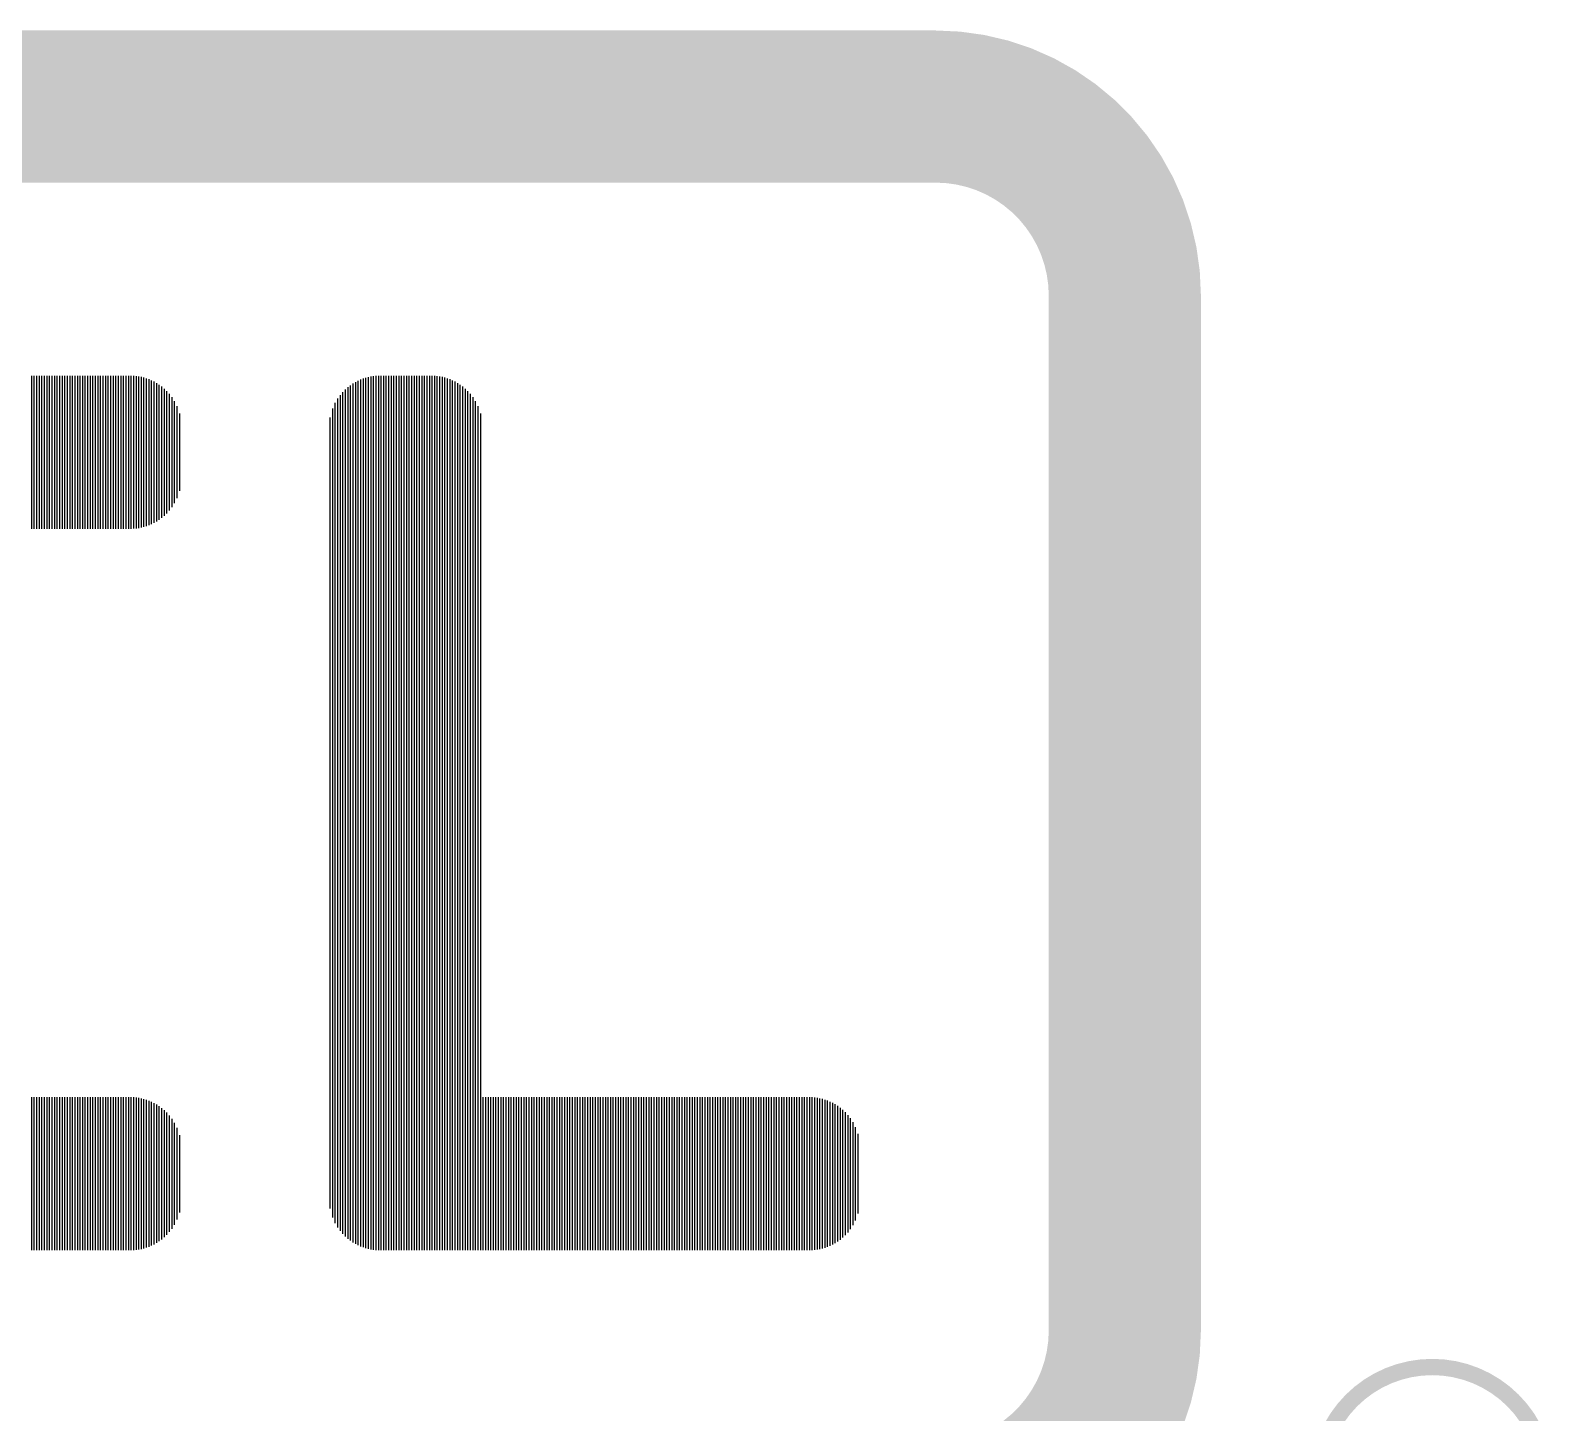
# Model space of a CAD drawing. Extents: x 1.8 to 21.6, y 5.9 to 11.2.
# Drawn here: x 13.376 to 14.077, y 7.622 to 8.258 of the extents above; entities that cross this region are included whole.
import ezdxf

# ---------------------------------------------------------------- set-up
doc = ezdxf.new("R2010")
doc.units = 0
doc.header["$LTSCALE"] = 1.21
doc.header["$MEASUREMENT"] = 0
doc.layers.get('0').update_dxf_attribs({"linetype": 'CONTINUOUS'})

msp = doc.modelspace()

# ---------------------------------------------------------------- linework, layer by layer
at = {"linetype": 'CONTINUOUS'}
for p, q in [((13.37687, 8.0288), (13.37687, 8.09921)), ((13.37804, 8.0288), (13.37804, 8.09921)), ((13.37921, 8.0288), (13.37921, 8.09921)), ((13.38039, 8.0288), (13.38039, 8.09921)), ((13.38156, 8.0288), (13.38156, 8.09921)), ((13.38273, 8.0288), (13.38273, 8.09921)), ((13.38391, 8.0288), (13.38391, 8.09921)), ((13.38508, 8.0288), (13.38508, 8.09921)), ((13.38625, 8.0288), (13.38625, 8.09921)), ((13.38743, 8.0288), (13.38743, 8.09921)), ((13.3886, 8.0288), (13.3886, 8.09921)), ((13.38977, 8.0288), (13.38977, 8.09921)), ((13.39095, 8.0288), (13.39095, 8.09921)), ((13.39212, 8.0288), (13.39212, 8.09921)), ((13.39329, 8.0288), (13.39329, 8.09921)), ((13.39447, 8.0288), (13.39447, 8.09921)), ((13.39564, 8.0288), (13.39564, 8.09921)), ((13.39681, 8.0288), (13.39681, 8.09921)), ((13.39799, 8.0288), (13.39799, 8.09921)), ((13.39916, 8.0288), (13.39916, 8.09921)), ((13.40034, 8.0288), (13.40034, 8.09921)), ((13.40151, 8.0288), (13.40151, 8.09921)), ((13.40268, 8.0288), (13.40268, 8.09921)), ((13.40386, 8.0288), (13.40386, 8.09921)), ((13.40503, 8.0288), (13.40503, 8.09921)), ((13.4062, 8.0288), (13.4062, 8.09921)), ((13.40738, 8.0288), (13.40738, 8.09921)), ((13.40855, 8.0288), (13.40855, 8.09921)), ((13.40972, 8.0288), (13.40972, 8.09921)), ((13.4109, 8.0288), (13.4109, 8.09921)), ((13.41207, 8.0288), (13.41207, 8.09921)), ((13.41324, 8.0288), (13.41324, 8.09921)), ((13.41442, 8.0288), (13.41442, 8.09921)), ((13.41559, 8.0288), (13.41559, 8.09921)), ((13.41676, 8.0288), (13.41676, 8.09921)), ((13.41794, 8.0288), (13.41794, 8.09921)), ((13.41911, 8.0288), (13.41911, 8.09921)), ((13.42028, 8.0288), (13.42028, 8.09921)), ((13.42146, 8.0288), (13.42146, 8.09921)), ((13.42263, 8.02881), (13.42263, 8.09921)), ((13.4238, 8.02886), (13.4238, 8.09916)), ((13.42498, 8.02896), (13.42498, 8.09905)), ((13.42615, 8.02913), (13.42615, 8.09888)), ((13.42732, 8.02936), (13.42732, 8.09865)), ((13.4285, 8.02965), (13.4285, 8.09836)), ((13.42967, 8.03001), (13.42967, 8.09801)), ((13.52941, 7.69824), (13.52941, 8.09787)), ((13.53059, 7.69786), (13.53059, 8.09825)), ((13.53176, 7.69754), (13.53176, 8.09856)), ((13.53293, 7.69729), (13.53293, 8.09881)), ((13.53411, 7.69711), (13.53411, 8.099)), ((13.53528, 7.69698), (13.53528, 8.09913)), ((13.53646, 7.69691), (13.53646, 8.0992)), ((13.53763, 7.6969), (13.53763, 8.09921)), ((13.5388, 7.6969), (13.5388, 8.09921)), ((13.53998, 7.6969), (13.53998, 8.09921)), ((13.54115, 7.6969), (13.54115, 8.09921)), ((13.54232, 7.6969), (13.54232, 8.09921)), ((13.5435, 7.6969), (13.5435, 8.09921)), ((13.54467, 7.6969), (13.54467, 8.09921)), ((13.54584, 7.6969), (13.54584, 8.09921)), ((13.54702, 7.6969), (13.54702, 8.09921)), ((13.54819, 7.6969), (13.54819, 8.09921)), ((13.54936, 7.6969), (13.54936, 8.09921)), ((13.55054, 7.6969), (13.55054, 8.09921)), ((13.55171, 7.6969), (13.55171, 8.09921)), ((13.55288, 7.6969), (13.55288, 8.09921)), ((13.55406, 7.6969), (13.55406, 8.09921)), ((13.55523, 7.6969), (13.55523, 8.09921)), ((13.5564, 7.6969), (13.5564, 8.09921)), ((13.55758, 7.6969), (13.55758, 8.09921)), ((13.55875, 7.6969), (13.55875, 8.09921)), ((13.55992, 7.6969), (13.55992, 8.09921)), ((13.5611, 7.6969), (13.5611, 8.09921)), ((13.56227, 7.6969), (13.56227, 8.09916)), ((13.56344, 7.6969), (13.56344, 8.09905)), ((13.56462, 7.6969), (13.56462, 8.09888)), ((13.56579, 7.6969), (13.56579, 8.09865)), ((13.56696, 7.6969), (13.56696, 8.09836)), ((13.56814, 7.6969), (13.56814, 8.098)), ((13.43084, 8.03044), (13.43084, 8.09758)), ((13.43202, 8.03094), (13.43202, 8.09708)), ((13.43319, 8.03151), (13.43319, 8.0965)), ((13.43437, 8.03217), (13.43437, 8.09584)), ((13.43554, 8.03293), (13.43554, 8.09508)), ((13.43671, 8.03379), (13.43671, 8.09422)), ((13.43789, 8.03477), (13.43789, 8.09324)), ((13.43906, 8.0359), (13.43906, 8.09212)), ((13.44023, 8.0372), (13.44023, 8.09082)), ((13.52003, 7.70442), (13.52003, 8.09169)), ((13.5212, 7.70324), (13.5212, 8.09287)), ((13.52237, 7.70221), (13.52237, 8.0939)), ((13.52355, 7.70131), (13.52355, 8.0948)), ((13.52472, 7.70052), (13.52472, 8.09559)), ((13.52589, 7.69982), (13.52589, 8.09628)), ((13.52707, 7.69922), (13.52707, 8.09689)), ((13.52824, 7.69869), (13.52824, 8.09741)), ((13.56931, 7.6969), (13.56931, 8.09758)), ((13.57049, 7.6969), (13.57049, 8.09708)), ((13.57166, 7.6969), (13.57166, 8.0965)), ((13.57283, 7.6969), (13.57283, 8.09584)), ((13.57401, 7.6969), (13.57401, 8.09508)), ((13.57518, 7.6969), (13.57518, 8.09422)), ((13.57635, 7.6969), (13.57635, 8.09324)), ((13.57753, 7.6969), (13.57753, 8.09212)), ((13.5787, 7.6969), (13.5787, 8.09082)), ((13.44141, 8.03872), (13.44141, 8.0893)), ((13.44258, 8.04055), (13.44258, 8.08746)), ((13.44375, 8.04288), (13.44375, 8.08514)), ((13.51533, 7.71196), (13.51533, 8.08415)), ((13.51651, 7.70938), (13.51651, 8.08673)), ((13.51768, 7.7074), (13.51768, 8.0887)), ((13.51885, 7.70579), (13.51885, 8.09032)), ((13.57987, 7.6969), (13.57987, 8.0893)), ((13.58105, 7.6969), (13.58105, 8.08746)), ((13.58222, 7.6969), (13.58222, 8.08514)), ((13.44493, 8.04623), (13.44493, 8.08178)), ((13.51416, 7.71614), (13.51416, 8.07996)), ((13.58339, 7.6969), (13.58339, 8.08178)), ((13.37687, 7.6969), (13.37687, 7.7673)), ((13.37804, 7.6969), (13.37804, 7.7673)), ((13.37921, 7.6969), (13.37921, 7.7673)), ((13.38039, 7.6969), (13.38039, 7.7673)), ((13.38156, 7.6969), (13.38156, 7.7673)), ((13.38273, 7.6969), (13.38273, 7.7673)), ((13.38391, 7.6969), (13.38391, 7.7673)), ((13.38508, 7.6969), (13.38508, 7.7673)), ((13.38625, 7.6969), (13.38625, 7.7673)), ((13.38743, 7.6969), (13.38743, 7.7673)), ((13.3886, 7.6969), (13.3886, 7.7673)), ((13.38977, 7.6969), (13.38977, 7.7673)), ((13.39095, 7.6969), (13.39095, 7.7673)), ((13.39212, 7.6969), (13.39212, 7.7673)), ((13.39329, 7.6969), (13.39329, 7.7673)), ((13.39447, 7.6969), (13.39447, 7.7673)), ((13.39564, 7.6969), (13.39564, 7.7673)), ((13.39681, 7.6969), (13.39681, 7.7673)), ((13.39799, 7.6969), (13.39799, 7.7673)), ((13.39916, 7.6969), (13.39916, 7.7673)), ((13.40034, 7.6969), (13.40034, 7.7673)), ((13.40151, 7.6969), (13.40151, 7.7673)), ((13.40268, 7.6969), (13.40268, 7.7673)), ((13.40386, 7.6969), (13.40386, 7.7673)), ((13.40503, 7.6969), (13.40503, 7.7673)), ((13.4062, 7.6969), (13.4062, 7.7673)), ((13.40738, 7.6969), (13.40738, 7.7673)), ((13.40855, 7.6969), (13.40855, 7.7673)), ((13.40972, 7.6969), (13.40972, 7.7673)), ((13.4109, 7.6969), (13.4109, 7.7673)), ((13.41207, 7.6969), (13.41207, 7.7673)), ((13.41324, 7.6969), (13.41324, 7.7673)), ((13.41442, 7.6969), (13.41442, 7.7673)), ((13.41559, 7.6969), (13.41559, 7.7673)), ((13.41676, 7.6969), (13.41676, 7.7673)), ((13.41794, 7.6969), (13.41794, 7.7673)), ((13.41911, 7.6969), (13.41911, 7.7673)), ((13.42028, 7.6969), (13.42028, 7.7673)), ((13.42146, 7.6969), (13.42146, 7.7673)), ((13.42263, 7.6969), (13.42263, 7.7673)), ((13.4238, 7.69695), (13.4238, 7.76725)), ((13.42498, 7.69705), (13.42498, 7.76714)), ((13.42615, 7.69722), (13.42615, 7.76697)), ((13.42732, 7.69745), (13.42732, 7.76675)), ((13.4285, 7.69774), (13.4285, 7.76645)), ((13.42967, 7.6981), (13.42967, 7.7661)), ((13.43084, 7.69853), (13.43084, 7.76567)), ((13.43202, 7.69903), (13.43202, 7.76517)), ((13.43319, 7.6996), (13.43319, 7.76459)), ((13.43437, 7.70027), (13.43437, 7.76393)), ((13.43554, 7.70102), (13.43554, 7.76317)), ((13.43671, 7.70188), (13.43671, 7.76231)), ((13.43789, 7.70286), (13.43789, 7.76133)), ((13.58457, 7.6969), (13.58457, 7.7673)), ((13.58574, 7.6969), (13.58574, 7.7673)), ((13.58691, 7.6969), (13.58691, 7.7673)), ((13.58809, 7.6969), (13.58809, 7.7673)), ((13.58926, 7.6969), (13.58926, 7.7673)), ((13.59043, 7.6969), (13.59043, 7.7673)), ((13.59161, 7.6969), (13.59161, 7.7673)), ((13.59278, 7.6969), (13.59278, 7.7673)), ((13.59395, 7.6969), (13.59395, 7.7673)), ((13.59513, 7.6969), (13.59513, 7.7673)), ((13.5963, 7.6969), (13.5963, 7.7673)), ((13.59747, 7.6969), (13.59747, 7.7673)), ((13.59865, 7.6969), (13.59865, 7.7673)), ((13.59982, 7.6969), (13.59982, 7.7673)), ((13.601, 7.6969), (13.601, 7.7673)), ((13.60217, 7.6969), (13.60217, 7.7673)), ((13.60334, 7.6969), (13.60334, 7.7673)), ((13.60452, 7.6969), (13.60452, 7.7673)), ((13.60569, 7.6969), (13.60569, 7.7673)), ((13.60686, 7.6969), (13.60686, 7.7673)), ((13.60804, 7.6969), (13.60804, 7.7673)), ((13.60921, 7.6969), (13.60921, 7.7673)), ((13.61038, 7.6969), (13.61038, 7.7673)), ((13.61156, 7.6969), (13.61156, 7.7673)), ((13.61273, 7.6969), (13.61273, 7.7673)), ((13.6139, 7.6969), (13.6139, 7.7673)), ((13.61508, 7.6969), (13.61508, 7.7673)), ((13.61625, 7.6969), (13.61625, 7.7673)), ((13.61742, 7.6969), (13.61742, 7.7673)), ((13.6186, 7.6969), (13.6186, 7.7673)), ((13.61977, 7.6969), (13.61977, 7.7673)), ((13.62094, 7.6969), (13.62094, 7.7673)), ((13.62212, 7.6969), (13.62212, 7.7673)), ((13.62329, 7.6969), (13.62329, 7.7673)), ((13.62446, 7.6969), (13.62446, 7.7673)), ((13.62564, 7.6969), (13.62564, 7.7673)), ((13.62681, 7.6969), (13.62681, 7.7673)), ((13.62798, 7.6969), (13.62798, 7.7673)), ((13.62916, 7.6969), (13.62916, 7.7673)), ((13.63033, 7.6969), (13.63033, 7.7673)), ((13.6315, 7.6969), (13.6315, 7.7673)), ((13.63268, 7.6969), (13.63268, 7.7673)), ((13.63385, 7.6969), (13.63385, 7.7673)), ((13.63503, 7.6969), (13.63503, 7.7673)), ((13.6362, 7.6969), (13.6362, 7.7673)), ((13.63737, 7.6969), (13.63737, 7.7673)), ((13.63855, 7.6969), (13.63855, 7.7673)), ((13.63972, 7.6969), (13.63972, 7.7673)), ((13.64089, 7.6969), (13.64089, 7.7673)), ((13.64207, 7.6969), (13.64207, 7.7673)), ((13.64324, 7.6969), (13.64324, 7.7673)), ((13.64441, 7.6969), (13.64441, 7.7673)), ((13.64559, 7.6969), (13.64559, 7.7673)), ((13.64676, 7.6969), (13.64676, 7.7673)), ((13.64793, 7.6969), (13.64793, 7.7673)), ((13.64911, 7.6969), (13.64911, 7.7673)), ((13.65028, 7.6969), (13.65028, 7.7673)), ((13.65145, 7.6969), (13.65145, 7.7673)), ((13.65263, 7.6969), (13.65263, 7.7673)), ((13.6538, 7.6969), (13.6538, 7.7673)), ((13.65497, 7.6969), (13.65497, 7.7673)), ((13.65615, 7.6969), (13.65615, 7.7673)), ((13.65732, 7.6969), (13.65732, 7.7673)), ((13.65849, 7.6969), (13.65849, 7.7673)), ((13.65967, 7.6969), (13.65967, 7.7673)), ((13.66084, 7.6969), (13.66084, 7.7673)), ((13.66201, 7.6969), (13.66201, 7.7673)), ((13.66319, 7.6969), (13.66319, 7.7673)), ((13.66436, 7.6969), (13.66436, 7.7673)), ((13.66553, 7.6969), (13.66553, 7.7673)), ((13.66671, 7.6969), (13.66671, 7.7673)), ((13.66788, 7.6969), (13.66788, 7.7673)), ((13.66906, 7.6969), (13.66906, 7.7673)), ((13.67023, 7.6969), (13.67023, 7.7673)), ((13.6714, 7.6969), (13.6714, 7.7673)), ((13.67258, 7.6969), (13.67258, 7.7673)), ((13.67375, 7.6969), (13.67375, 7.7673)), ((13.67492, 7.6969), (13.67492, 7.7673)), ((13.6761, 7.6969), (13.6761, 7.7673)), ((13.67727, 7.6969), (13.67727, 7.7673)), ((13.67844, 7.6969), (13.67844, 7.7673)), ((13.67962, 7.6969), (13.67962, 7.7673)), ((13.68079, 7.6969), (13.68079, 7.7673)), ((13.68196, 7.6969), (13.68196, 7.7673)), ((13.68314, 7.6969), (13.68314, 7.7673)), ((13.68431, 7.6969), (13.68431, 7.7673)), ((13.68548, 7.6969), (13.68548, 7.7673)), ((13.68666, 7.6969), (13.68666, 7.7673)), ((13.68783, 7.6969), (13.68783, 7.7673)), ((13.689, 7.6969), (13.689, 7.7673)), ((13.69018, 7.6969), (13.69018, 7.7673)), ((13.69135, 7.6969), (13.69135, 7.7673)), ((13.69252, 7.6969), (13.69252, 7.7673)), ((13.6937, 7.6969), (13.6937, 7.7673)), ((13.69487, 7.6969), (13.69487, 7.7673)), ((13.69604, 7.6969), (13.69604, 7.7673)), ((13.69722, 7.6969), (13.69722, 7.7673)), ((13.69839, 7.6969), (13.69839, 7.7673)), ((13.69956, 7.6969), (13.69956, 7.7673)), ((13.70074, 7.6969), (13.70074, 7.7673)), ((13.70191, 7.6969), (13.70191, 7.7673)), ((13.70309, 7.6969), (13.70309, 7.7673)), ((13.70426, 7.6969), (13.70426, 7.7673)), ((13.70543, 7.6969), (13.70543, 7.7673)), ((13.70661, 7.6969), (13.70661, 7.7673)), ((13.70778, 7.6969), (13.70778, 7.7673)), ((13.70895, 7.6969), (13.70895, 7.7673)), ((13.71013, 7.6969), (13.71013, 7.7673)), ((13.7113, 7.6969), (13.7113, 7.7673)), ((13.71247, 7.6969), (13.71247, 7.7673)), ((13.71365, 7.6969), (13.71365, 7.7673)), ((13.71482, 7.6969), (13.71482, 7.7673)), ((13.71599, 7.6969), (13.71599, 7.7673)), ((13.71717, 7.6969), (13.71717, 7.7673)), ((13.71834, 7.6969), (13.71834, 7.7673)), ((13.71951, 7.6969), (13.71951, 7.7673)), ((13.72069, 7.6969), (13.72069, 7.7673)), ((13.72186, 7.6969), (13.72186, 7.7673)), ((13.72303, 7.6969), (13.72303, 7.7673)), ((13.72421, 7.6969), (13.72421, 7.7673)), ((13.72538, 7.6969), (13.72538, 7.7673)), ((13.72655, 7.6969), (13.72655, 7.7673)), ((13.72773, 7.6969), (13.72773, 7.7673)), ((13.7289, 7.6969), (13.7289, 7.7673)), ((13.73007, 7.6969), (13.73007, 7.7673)), ((13.73125, 7.6969), (13.73125, 7.7673)), ((13.73242, 7.6969), (13.73242, 7.7673)), ((13.73359, 7.6969), (13.73359, 7.7673)), ((13.73477, 7.6969), (13.73477, 7.7673)), ((13.73594, 7.69694), (13.73594, 7.76726)), ((13.73712, 7.69704), (13.73712, 7.76716)), ((13.73829, 7.6972), (13.73829, 7.767)), ((13.73946, 7.69742), (13.73946, 7.76678)), ((13.74064, 7.6977), (13.74064, 7.7665)), ((13.74181, 7.69805), (13.74181, 7.76615)), ((13.74298, 7.69846), (13.74298, 7.76573)), ((13.74416, 7.69895), (13.74416, 7.76524)), ((13.74533, 7.69952), (13.74533, 7.76468)), ((13.7465, 7.70017), (13.7465, 7.76403)), ((13.74768, 7.70091), (13.74768, 7.76328)), ((13.74885, 7.70176), (13.74885, 7.76244)), ((13.75002, 7.70272), (13.75002, 7.76147)), ((13.43906, 7.70399), (13.43906, 7.76021)), ((13.44023, 7.70529), (13.44023, 7.75891)), ((13.44141, 7.70681), (13.44141, 7.75739)), ((13.44258, 7.70864), (13.44258, 7.75555)), ((13.7512, 7.70383), (13.7512, 7.76037)), ((13.75237, 7.7051), (13.75237, 7.7591)), ((13.75354, 7.70658), (13.75354, 7.75761)), ((13.75472, 7.70837), (13.75472, 7.75583)), ((13.44375, 7.71097), (13.44375, 7.75323)), ((13.44493, 7.71432), (13.44493, 7.74987)), ((13.75589, 7.71061), (13.75589, 7.75359)), ((13.75706, 7.71375), (13.75706, 7.75044))]:
    msp.add_line(p, q, dxfattribs=at)
at = {"linetype": 'CONTINUOUS', "const_width": 0.07}
for points in [[(12.79672, 8.22305), (13.79272, 8.22305)], [(13.87972, 7.66005), (13.87972, 8.13605)]]:
    msp.add_lwpolyline(points, dxfattribs=at)
for points in [[(13.87972, 8.13605, 0.414214), (13.79272, 8.22305, 0.414214)], [(13.79272, 7.57305, 0.414214), (13.87972, 7.66005, 0.414214)]]:
    msp.add_lwpolyline(points, format="xyb", dxfattribs=at)
at = {"const_width": 0.0075}
msp.add_lwpolyline([(13.96864, 7.59068, 1), (14.07364, 7.59068, 1)], format="xyb", close=True, dxfattribs=at)

doc.saveas('drawing.dxf')
